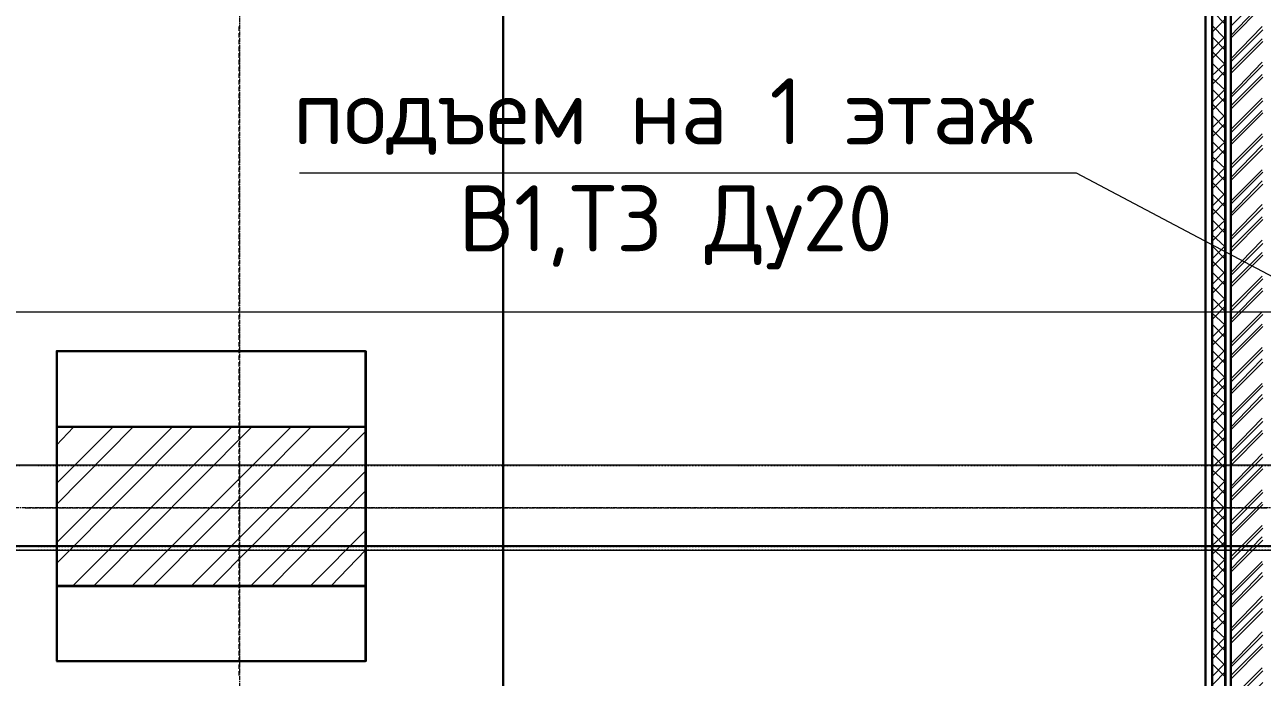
# Model space of a CAD drawing. Header units: millimetres. Extents: x -10178924 to 11692288, y -947381 to 58396.
# Drawn here: x 763445 to 768125, y -787333 to -784865 of the extents above; entities that cross this region are included whole.
import ezdxf

# ---------------------------------------------------------------- set-up
doc = ezdxf.new("R2010")
doc.units = ezdxf.units.MM
doc.linetypes.add('короткая штриховая', pattern=[282.222222, 141.111111, -141.111111])
doc.linetypes.add('осевая', pattern=[50.8, 31.75, -6.35, 6.35, -6.35])
for name, color, linetype, lineweight in [('PDF _0', 7, 'Continuous', 9), ('PDF _Разрезы', 7, 'Continuous', 9), ('PDF _Текст', 7, 'Continuous', 5), ('Балки.1', 7, 'Continuous', 9), ('Отделка СТЕН', 6, 'Continuous', 13), ('Перегородки', 162, 'Continuous', 9), ('Перегородки_ГКЛ', 20, 'Continuous', 9), ('Размеры осевые', 153, 'Continuous', 9), ('Стены.1', 7, 'Continuous', 25), ('ШТРИХОВКА', 252, 'Continuous', 15)]:
    doc.layers.add(name, color=color, linetype=linetype, lineweight=lineweight)
for name, color, linetype in [('PDF _PDF _Разрезы', 7, 'Continuous'), ('PDF _Балки.1', 7, 'Continuous'), ('PDF _ВК_В1', 5, 'Continuous'), ('PDF _Отделка СТЕН', 6, 'Continuous'), ('PDF _Стены.1', 7, 'Continuous')]:
    doc.layers.add(name, color=color, linetype=linetype)
for name, color, linetype, true_color in [('PDF _Перегородки', 7, 'Continuous', 0x0037dd), ('PDF _Перегородки_ГКЛ', 20, 'Continuous', 0xff3f00), ('PDF _Размеры осевые', 7, 'Continuous', 0x5d6970), ('PDF _штриховка', 7, 'Continuous', 0x95834a)]:
    doc.layers.add(name, color=color, linetype=linetype, true_color=true_color)
doc.styles.add('PDF ISOCPEUR', font='isocpeur.ttf')
pattern_1 = [(45, (-91184.24, 22916.18), (-112.2532, 112.2532), [])]

# ---------------------------------------------------------------- blocks, each defined once
blk = doc.blocks.new('A$C5282721b')
at = {"layer": 'Отделка СТЕН', "true_color": 0x000000, "transparency": 33554687}
h = blk.add_hatch(dxfattribs=at)
h.set_pattern_fill('ANSI37', color=18, scale=22, angle=-90)
h.set_pattern_definition([(315, (-17446.33, 108538.816), (49.39141, 49.39141), []), (45, (-17446.33, 108538.816), (-49.39141, 49.39141), [])])
h.paths.add_polyline_path([(45629.391, -161.943), (45579.391, -161.943), (45579.391, -11596.906), (45629.391, -11596.906)])
at = {"layer": 'Перегородки', "lineweight": 20, "true_color": 0x000000, "transparency": 33554687}
h = blk.add_hatch(dxfattribs=at)
h.set_pattern_fill('ANSI32', color=18, scale=10)
h.set_pattern_definition([(45, (-4577.43, 241515.3), (-67.35192, 67.35192), []), (45, (-4532.53, 241515.3), (-67.35192, 67.35192), [])])
h.paths.add_polyline_path([(45649.391, -161.943), (45649.391, -5470.839), (45649.391, -11596.906), (45769.391, -11596.906), (45769.391, -5905.801), (45769.391, -5905.801), (45769.391, -161.943)])
at = {"layer": 'ШТРИХОВКА', "ltscale": 100, "true_color": 0x000000, "transparency": 33554687}
h = blk.add_hatch(dxfattribs=at)
h.set_pattern_fill('ANSI31', color=18, scale=50)
h.set_pattern_definition(pattern_1)
h.paths.add_polyline_path([(42378.345, -6195.362), (41916.529, -6195.362), (41208.345, -6195.362), (41208.345, -5595.362), (42378.345, -5595.362)])
h = blk.add_hatch(dxfattribs=at)
h.set_pattern_fill('ANSI31', color=18, scale=50)
h.set_pattern_definition(pattern_1)
h.paths.add_polyline_path([(42378.345, -6195.362), (41916.529, -6195.362), (41208.345, -6195.362), (41208.345, -5595.362), (42378.345, -5595.362)])
at = {"color": 18, "linetype": 'короткая штриховая', "ltscale": 0.02, "true_color": 0x000000, "transparency": 33554687}
blk.add_line((30165.416, -6046.445), (47851.287, -6046.445), dxfattribs=at)
at = {"layer": 'PDF _Разрезы', "color": 18, "lineweight": 9, "true_color": 0x000000, "transparency": 33554687}
blk.add_lwpolyline([(-3851.775, -5161.054), (61037.167, -5161.054)], dxfattribs=at)
at = {"layer": 'Балки.1', "color": 18, "linetype": 'короткая штриховая', "ltscale": 0.02, "true_color": 0x000000, "transparency": 33554687}
for p, q in [((30165.416, -5741.281), (47851.287, -5741.281)), ((30165.416, -6061.281), (47851.287, -6061.281))]:
    blk.add_line(p, q, dxfattribs=at)
at = {"layer": 'Перегородки', "color": 18, "lineweight": 25, "true_color": 0x000000, "transparency": 33554687}
for p, q in [((45629.391, -11596.906), (45629.391, -161.943)), ((45649.391, -11596.906), (45649.391, -161.943))]:
    blk.add_line(p, q, dxfattribs=at)
at = {"layer": 'Перегородки_ГКЛ', "color": 18, "true_color": 0x000000, "transparency": 33554687}
for points in [[(45554.391, -11596.906), (45554.391, -161.943), (45554.391, -161.943)], [(45579.391, -11596.906), (45579.391, -161.943), (45579.391, -161.943)]]:
    blk.add_lwpolyline(points, dxfattribs=at)
at = {"layer": 'Размеры осевые', "color": 251, "linetype": 'осевая', "ltscale": 0.5, "transparency": 33554687}
for p, q in [((41900, -19000), (41900, 1500)), ((-9750, -5900), (57900, -5900))]:
    blk.add_line(p, q, dxfattribs=at)
at = {"layer": 'Стены.1', "color": 18, "linetype": 'Continuous', "true_color": 0x000000, "transparency": 33554687, "flags": 128}
for points in [[(41208.345, -6480.362), (42378.345, -6480.362), (42378.345, -5310.362), (41208.345, -5310.362)], [(41208.345, -6480.362), (42378.345, -6480.362), (42378.345, -5310.362), (41208.345, -5310.362)], [(41208.345, -6195.362), (42378.345, -6195.362), (42378.345, -5595.362), (41208.345, -5595.362)], [(41208.345, -6195.362), (42378.345, -6195.362), (42378.345, -5595.362), (41208.345, -5595.362)]]:
    blk.add_lwpolyline(points, close=True, dxfattribs=at)

msp = doc.modelspace()

# ---------------------------------------------------------------- linework, layer by layer
at = {"layer": 'PDF _0', "lineweight": 25}
msp.add_lwpolyline([(752521.3, -786835.7), (770207.5, -786835.7)], dxfattribs=at)
at = {"layer": 'PDF _PDF _Разрезы', "lineweight": 9}
msp.add_lwpolyline([(718506.2, -785950.9), (783388.3, -785950.9)], dxfattribs=at)
at = {"layer": 'PDF _Балки.1', "lineweight": 9}
msp.add_lwpolyline([(770207.5, -786530.9), (752521.3, -786530.9), (752521.3, -786852.6), (770207.5, -786852.6)], dxfattribs=at)
at = {"layer": 'PDF _ВК_В1', "lineweight": 30}
for points in [[(765255.2, -785802.7), (765255.2, -780617.1)], [(765255.2, -791483.9), (765255.2, -785803)]]:
    msp.add_lwpolyline(points, dxfattribs=at)
at = {"layer": 'PDF _Отделка СТЕН', "lineweight": 13}
for points in [[(767934.9, -784867.2), (767985.7, -784918)], [(767934.9, -784960.3), (767985.7, -784909.5)], [(767934.9, -784964.5), (767985.7, -785015.3)], [(767934.9, -785057.7), (767985.7, -785011.1)], [(767934.9, -785066.1), (767985.7, -785112.7)], [(767934.9, -785159.3), (767985.7, -785108.5)], [(767934.9, -785163.5), (767985.7, -785214.3)], [(767934.9, -785256.6), (767985.7, -785205.8)], [(767934.9, -785260.9), (767985.7, -785311.7)], [(767934.9, -785354), (767985.7, -785307.4)], [(767934.9, -785362.5), (767985.7, -785409)], [(767934.9, -785455.6), (767985.7, -785404.8)], [(767934.9, -785459.8), (767985.7, -785510.6)], [(767934.9, -785553), (767985.7, -785502.2)], [(767934.9, -785557.2), (767985.7, -785608)], [(767934.9, -785650.3), (767985.7, -785603.8)], [(767934.9, -785658.8), (767985.7, -785705.4)], [(767934.9, -785751.9), (767985.7, -785701.1)], [(767934.9, -785756.2), (767985.7, -785807)], [(767934.9, -785849.3), (767985.7, -785798.5)], [(767934.9, -785853.5), (767985.7, -785904.3)], [(767934.9, -785946.7), (767985.7, -785900.1)], [(767934.9, -785955.1), (767985.7, -786001.7)], [(767934.9, -786048.3), (767985.7, -785997.5)], [(767934.9, -786052.5), (767985.7, -786103.3)], [(767934.9, -786145.7), (767985.7, -786094.9)], [(767934.9, -786149.9), (767985.7, -786200.7)], [(767934.9, -786243), (767985.7, -786196.5)], [(767934.9, -786251.5), (767985.7, -786298)], [(767934.9, -786344.6), (767985.7, -786293.8)], [(767934.9, -786348.9), (767985.7, -786399.7)], [(767934.9, -786442), (767985.7, -786391.2)], [(767934.9, -786446.2), (767985.7, -786497)], [(767934.9, -786539.4), (767985.7, -786492.8)], [(767934.9, -786547.8), (767985.7, -786594.4)], [(767934.9, -786641), (767985.7, -786590.2)], [(767934.9, -786645.2), (767985.7, -786696)], [(767934.9, -786738.3), (767985.7, -786687.5)], [(767934.9, -786742.6), (767985.7, -786793.4)], [(767934.9, -786835.7), (767985.7, -786789.1)], [(767934.9, -786844.2), (767985.7, -786890.7)], [(767934.9, -786937.3), (767985.7, -786886.5)], [(767934.9, -786941.5), (767985.7, -786992.3)], [(767934.9, -787034.7), (767985.7, -786983.9)], [(767934.9, -787038.9), (767985.7, -787089.7)], [(767934.9, -787132), (767985.7, -787085.5)], [(767934.9, -787140.5), (767985.7, -787187.1)], [(767934.9, -787233.6), (767985.7, -787182.8)], [(767934.9, -787237.9), (767985.7, -787288.7)], [(767934.9, -787331), (767985.7, -787280.2)]]:
    msp.add_lwpolyline(points, dxfattribs=at)
at = {"layer": 'PDF _Перегородки', "color": 5, "lineweight": 25}
for points in [[(767985.7, -792385.6), (767985.7, -780951.8)], [(768006.9, -792385.6), (768006.9, -780951.8)]]:
    msp.add_lwpolyline(points, dxfattribs=at)
at = {"layer": 'PDF _Перегородки', "color": 5, "lineweight": 20}
for points in [[(768006.9, -784905.3), (768125.4, -784782.5)], [(768006.9, -784994.2), (768125.4, -784871.4)], [(768006.9, -785036.5), (768125.4, -784918)], [(768006.9, -785129.6), (768125.4, -785006.9)], [(768006.9, -785172), (768125.4, -785053.4)], [(768006.9, -785260.9), (768125.4, -785142.3)], [(768006.9, -785307.4), (768125.4, -785188.9)], [(768006.9, -785396.3), (768125.4, -785277.8)], [(768006.9, -785442.9), (768125.4, -785320.2)], [(768006.9, -785531.8), (768125.4, -785413.3)], [(768006.9, -785578.4), (768125.4, -785455.6)], [(768006.9, -785667.3), (768125.4, -785544.5)], [(768006.9, -785709.6), (768125.4, -785591.1)], [(768006.9, -785802.7), (768125.4, -785680)], [(768006.9, -785845.1), (768125.4, -785726.6)], [(768006.9, -785934), (768125.4, -785815.5)], [(768006.9, -785980.6), (768125.4, -785862)], [(768006.9, -786069.4), (768125.4, -785950.9)], [(768006.9, -786116), (768125.4, -785997.5)], [(768006.9, -786204.9), (768125.4, -786086.4)], [(768006.9, -786251.5), (768125.4, -786128.7)], [(768006.9, -786340.4), (768125.4, -786221.9)], [(768006.9, -786387), (768125.4, -786264.2)], [(768006.9, -786475.9), (768125.4, -786353.1)], [(768006.9, -786518.2), (768125.4, -786399.7)], [(768006.9, -786611.3), (768125.4, -786488.6)], [(768006.9, -786653.7), (768125.4, -786535.1)], [(768006.9, -786742.6), (768125.4, -786624)], [(768006.9, -786789.1), (768125.4, -786670.6)], [(768006.9, -786878), (768125.4, -786759.5)], [(768006.9, -786924.6), (768125.4, -786801.8)], [(768006.9, -787013.5), (768125.4, -786895)], [(768006.9, -787060.1), (768125.4, -786937.3)], [(768006.9, -787149), (768125.4, -787026.2)], [(768006.9, -787191.3), (768125.4, -787072.8)], [(768006.9, -787284.4), (768125.4, -787161.7)], [(768006.9, -787326.8), (768125.4, -787208.2)], [(768006.9, -787415.7), (768125.4, -787297.1)]]:
    msp.add_lwpolyline(points, dxfattribs=at)
at = {"layer": 'PDF _Перегородки_ГКЛ', "lineweight": 9}
for points in [[(767909.5, -792385.6), (767909.5, -780951.8)], [(767934.9, -792385.6), (767934.9, -780951.8)]]:
    msp.add_lwpolyline(points, dxfattribs=at)
at = {"layer": 'PDF _Размеры осевые', "lineweight": 9}
for points in [[(764256.1, -784867.2), (764256.1, -784867.2)], [(764256.1, -784888.3), (764256.1, -784871.4)], [(764256.1, -784892.6), (764256.1, -784892.6)], [(764256.1, -784913.7), (764256.1, -784896.8)], [(764256.1, -784918), (764256.1, -784918)], [(764256.1, -784939.1), (764256.1, -784922.2)], [(764256.1, -784943.4), (764256.1, -784943.4)], [(764256.1, -784964.5), (764256.1, -784947.6)], [(764256.1, -784968.8), (764256.1, -784968.8)], [(764256.1, -784989.9), (764256.1, -784973)], [(764256.1, -784994.2), (764256.1, -784994.2)], [(764256.1, -785015.3), (764256.1, -784998.4)], [(764256.1, -785019.6), (764256.1, -785019.6)], [(764256.1, -785040.7), (764256.1, -785023.8)], [(764256.1, -785045), (764256.1, -785045)], [(764256.1, -785066.1), (764256.1, -785049.2)], [(764256.1, -785070.4), (764256.1, -785070.4)], [(764256.1, -785091.5), (764256.1, -785074.6)], [(764256.1, -785095.8), (764256.1, -785095.8)], [(764256.1, -785116.9), (764256.1, -785100)], [(764256.1, -785121.2), (764256.1, -785121.2)], [(764256.1, -785142.3), (764256.1, -785125.4)], [(764256.1, -785146.6), (764256.1, -785146.6)], [(764256.1, -785167.7), (764256.1, -785150.8)], [(764256.1, -785172), (764256.1, -785172)], [(764256.1, -785193.1), (764256.1, -785176.2)], [(764256.1, -785197.4), (764256.1, -785197.4)], [(764256.1, -785218.5), (764256.1, -785201.6)], [(764256.1, -785222.8), (764256.1, -785222.8)], [(764256.1, -785243.9), (764256.1, -785227)], [(764256.1, -785248.2), (764256.1, -785248.2)], [(764256.1, -785269.3), (764256.1, -785252.4)], [(764256.1, -785273.6), (764256.1, -785273.6)], [(764256.1, -785294.7), (764256.1, -785277.8)], [(764256.1, -785299), (764256.1, -785299)], [(764256.1, -785320.1), (764256.1, -785303.2)], [(764256.1, -785324.4), (764256.1, -785324.4)], [(764256.1, -785345.5), (764256.1, -785328.6)], [(764256.1, -785349.8), (764256.1, -785349.8)], [(764256.1, -785370.9), (764256.1, -785354)], [(764256.1, -785375.2), (764256.1, -785375.2)], [(764256.1, -785396.3), (764256.1, -785379.4)], [(764256.1, -785400.6), (764256.1, -785400.6)], [(764256.1, -785421.7), (764256.1, -785404.8)], [(764256.1, -785426), (764256.1, -785426)], [(764256.1, -785447.1), (764256.1, -785430.2)], [(764256.1, -785451.4), (764256.1, -785451.4)], [(764256.1, -785472.5), (764256.1, -785455.6)], [(764256.1, -785476.8), (764256.1, -785476.8)], [(764256.1, -785497.9), (764256.1, -785481)], [(764256.1, -785502.2), (764256.1, -785502.2)], [(764256.1, -785523.3), (764256.1, -785506.4)], [(764256.1, -785527.6), (764256.1, -785527.6)], [(764256.1, -785548.7), (764256.1, -785531.8)], [(764256.1, -785553), (764256.1, -785553)], [(764256.1, -785574.1), (764256.1, -785557.2)], [(764256.1, -785578.4), (764256.1, -785578.4)], [(764256.1, -785599.5), (764256.1, -785582.6)], [(764256.1, -785603.8), (764256.1, -785603.8)], [(764256.1, -785624.9), (764256.1, -785608)], [(764256.1, -785629.2), (764256.1, -785629.2)], [(764256.1, -785650.3), (764256.1, -785633.4)], [(764256.1, -785654.6), (764256.1, -785654.6)], [(764256.1, -785675.7), (764256.1, -785658.8)], [(764256.1, -785680), (764256.1, -785680)], [(764256.1, -785701.1), (764256.1, -785684.2)], [(764256.1, -785705.4), (764256.1, -785705.4)], [(764256.1, -785726.5), (764256.1, -785709.6)], [(764256.1, -785730.8), (764256.1, -785730.8)], [(764256.1, -785751.9), (764256.1, -785735)], [(764256.1, -785756.2), (764256.1, -785756.2)], [(764256.1, -785777.3), (764256.1, -785760.4)], [(764256.1, -785781.6), (764256.1, -785781.6)], [(764256.1, -785802.7), (764256.1, -785785.8)], [(764256.1, -785807), (764256.1, -785807)], [(764256.1, -785828.1), (764256.1, -785811.2)], [(764256.1, -785832.4), (764256.1, -785832.4)], [(764256.1, -785853.5), (764256.1, -785836.6)], [(764256.1, -785857.8), (764256.1, -785857.8)], [(764256.1, -785878.9), (764256.1, -785862)], [(764256.1, -785883.2), (764256.1, -785883.2)], [(764256.1, -785904.3), (764256.1, -785887.4)], [(764256.1, -785908.6), (764256.1, -785908.6)], [(764256.1, -785929.7), (764256.1, -785912.8)], [(764256.1, -785934), (764256.1, -785934)], [(764256.1, -785955.1), (764256.1, -785938.2)], [(764256.1, -785959.4), (764256.1, -785959.4)], [(764256.1, -785980.5), (764256.1, -785963.6)], [(764256.1, -785984.8), (764256.1, -785984.8)], [(764256.1, -786005.9), (764256.1, -785989)], [(764256.1, -786010.2), (764256.1, -786010.2)], [(764256.1, -786031.3), (764256.1, -786014.4)], [(764256.1, -786035.6), (764256.1, -786035.6)], [(764256.1, -786056.7), (764256.1, -786039.8)], [(764256.1, -786061), (764256.1, -786061)], [(764256.1, -786082.1), (764256.1, -786065.2)], [(764256.1, -786086.4), (764256.1, -786086.4)], [(764256.1, -786107.5), (764256.1, -786090.6)], [(764256.1, -786111.8), (764256.1, -786111.8)], [(764256.1, -786132.9), (764256.1, -786116)], [(764256.1, -786137.2), (764256.1, -786137.2)], [(764256.1, -786158.3), (764256.1, -786141.4)], [(764256.1, -786162.6), (764256.1, -786162.6)], [(764256.1, -786183.7), (764256.1, -786166.8)], [(764256.1, -786188), (764256.1, -786188)], [(764256.1, -786209.1), (764256.1, -786192.2)], [(764256.1, -786213.4), (764256.1, -786213.4)], [(764256.1, -786234.6), (764256.1, -786217.6)], [(764256.1, -786238.8), (764256.1, -786238.8)], [(764256.1, -786260), (764256.1, -786243)], [(764256.1, -786264.2), (764256.1, -786264.2)], [(764256.1, -786285.3), (764256.1, -786268.4)], [(764256.1, -786289.6), (764256.1, -786289.6)], [(764256.1, -786310.7), (764256.1, -786293.8)], [(764256.1, -786315), (764256.1, -786315)], [(764256.1, -786336.1), (764256.1, -786319.2)], [(764256.1, -786340.4), (764256.1, -786340.4)], [(764256.1, -786361.6), (764256.1, -786344.6)], [(764256.1, -786365.8), (764256.1, -786365.8)], [(764256.1, -786387), (764256.1, -786370)], [(764256.1, -786391.2), (764256.1, -786391.2)], [(764256.1, -786412.3), (764256.1, -786395.4)], [(764256.1, -786416.6), (764256.1, -786416.6)], [(764256.1, -786437.8), (764256.1, -786420.8)], [(764256.1, -786442), (764256.1, -786442)], [(764256.1, -786463.2), (764256.1, -786446.2)], [(764256.1, -786467.4), (764256.1, -786467.4)], [(764256.1, -786488.6), (764256.1, -786471.6)], [(764256.1, -786492.8), (764256.1, -786492.8)], [(764256.1, -786514), (764256.1, -786497)], [(764256.1, -786518.2), (764256.1, -786518.2)], [(764256.1, -786539.3), (764256.1, -786522.4)], [(764256.1, -786543.6), (764256.1, -786543.6)], [(764256.1, -786564.8), (764256.1, -786547.8)], [(764256.1, -786569), (764256.1, -786569)], [(764256.1, -786590.2), (764256.1, -786573.2)], [(764256.1, -786594.4), (764256.1, -786594.4)], [(764256.1, -786615.6), (764256.1, -786598.6)], [(764256.1, -786619.8), (764256.1, -786619.8)], [(764256.1, -786641), (764256.1, -786624)], [(764256.1, -786645.2), (764256.1, -786645.2)], [(764256.1, -786666.4), (764256.1, -786649.4)], [(763447.6, -786691.8), (763451.8, -786691.8), (763468.7, -786691.8)], [(763473, -786691.8), (763477.2, -786691.8), (763494.1, -786691.8)], [(763498.4, -786691.8), (763502.6, -786691.8), (763519.5, -786691.8)], [(763523.8, -786691.8), (763528, -786691.8), (763544.9, -786691.8)], [(763549.2, -786691.8), (763553.4, -786691.8), (763570.3, -786691.8)], [(763574.6, -786691.8), (763578.8, -786691.8), (763595.7, -786691.8)], [(763600, -786691.8), (763604.2, -786691.8), (763621.1, -786691.8)], [(763625.4, -786691.8), (763629.6, -786691.8), (763646.5, -786691.8)], [(763650.8, -786691.8), (763655, -786691.8), (763671.9, -786691.8)], [(763676.2, -786691.8), (763680.4, -786691.8), (763697.3, -786691.8)], [(763701.6, -786691.8), (763705.8, -786691.8), (763722.7, -786691.8)], [(763727, -786691.8), (763731.2, -786691.8), (763748.1, -786691.8)], [(763752.4, -786691.8), (763756.6, -786691.8), (763773.5, -786691.8)], [(763777.8, -786691.8), (763782, -786691.8), (763798.9, -786691.8)], [(763803.2, -786691.8), (763807.4, -786691.8), (763824.3, -786691.8)], [(763828.6, -786691.8), (763832.8, -786691.8), (763849.7, -786691.8)], [(763854, -786691.8), (763858.2, -786691.8), (763875.1, -786691.8)], [(763879.4, -786691.8), (763883.6, -786691.8), (763900.5, -786691.8)], [(763904.8, -786691.8), (763909, -786691.8), (763925.9, -786691.8)], [(763930.2, -786691.8), (763934.4, -786691.8), (763951.3, -786691.8)], [(763955.6, -786691.8), (763959.8, -786691.8), (763976.7, -786691.8)], [(763981, -786691.8), (763985.2, -786691.8), (764002.1, -786691.8)], [(764006.4, -786691.8), (764010.6, -786691.8), (764027.5, -786691.8)], [(764031.8, -786691.8), (764036, -786691.8), (764052.9, -786691.8)], [(764057.2, -786691.8), (764061.4, -786691.8), (764078.3, -786691.8)], [(764082.6, -786691.8), (764086.8, -786691.8), (764103.7, -786691.8)], [(764108, -786691.8), (764112.2, -786691.8), (764129.1, -786691.8)], [(764133.4, -786691.8), (764137.6, -786691.8), (764154.5, -786691.8)], [(764158.8, -786691.8), (764163, -786691.8), (764179.9, -786691.8)], [(764184.2, -786691.8), (764188.4, -786691.8), (764205.3, -786691.8)], [(764209.6, -786691.8), (764213.8, -786691.8), (764230.7, -786691.8)], [(764235, -786691.8), (764239.2, -786691.8), (764256.1, -786691.8), (764256.1, -786674.8)], [(764256.1, -786670.6), (764256.1, -786670.6)], [(764256.1, -786696), (764256.1, -786696)], [(764256.1, -786717.2), (764256.1, -786700.2)], [(764260.4, -786691.8), (764264.6, -786691.8), (764281.5, -786691.8)], [(764285.8, -786691.8), (764290, -786691.8), (764306.9, -786691.8)], [(764311.2, -786691.8), (764315.4, -786691.8), (764332.3, -786691.8)], [(764336.6, -786691.8), (764340.8, -786691.8), (764357.7, -786691.8)], [(764362, -786691.8), (764366.2, -786691.8), (764383.1, -786691.8)], [(764387.4, -786691.8), (764391.6, -786691.8), (764408.5, -786691.8)], [(764412.8, -786691.8), (764417, -786691.8), (764433.9, -786691.8)], [(764438.2, -786691.8), (764442.4, -786691.8), (764459.3, -786691.8)], [(764463.6, -786691.8), (764467.8, -786691.8), (764484.7, -786691.8)], [(764489, -786691.8), (764493.2, -786691.8), (764510.2, -786691.8)], [(764514.4, -786691.8), (764518.6, -786691.8), (764535.6, -786691.8)], [(764539.8, -786691.8), (764544, -786691.8), (764560.9, -786691.8)], [(764565.2, -786691.8), (764569.4, -786691.8), (764586.3, -786691.8)], [(764590.6, -786691.8), (764594.8, -786691.8), (764611.7, -786691.8)], [(764616, -786691.8), (764620.2, -786691.8), (764637.2, -786691.8)], [(764641.4, -786691.8), (764645.6, -786691.8), (764662.6, -786691.8)], [(764666.8, -786691.8), (764671, -786691.8), (764687.9, -786691.8)], [(764692.2, -786691.8), (764696.4, -786691.8), (764713.4, -786691.8)], [(764717.6, -786691.8), (764721.8, -786691.8), (764738.8, -786691.8)], [(764743, -786691.8), (764747.2, -786691.8), (764764.2, -786691.8)], [(764768.4, -786691.8), (764772.6, -786691.8), (764789.6, -786691.8)], [(764793.8, -786691.8), (764798, -786691.8), (764814.9, -786691.8)], [(764819.2, -786691.8), (764823.4, -786691.8), (764840.4, -786691.8)], [(764844.6, -786691.8), (764848.8, -786691.8), (764865.8, -786691.8)], [(764870, -786691.8), (764874.2, -786691.8), (764891.2, -786691.8)], [(764895.4, -786691.8), (764899.6, -786691.8), (764916.6, -786691.8)], [(764920.8, -786691.8), (764925, -786691.8), (764942, -786691.8)], [(764946.2, -786691.8), (764950.4, -786691.8), (764967.4, -786691.8)], [(764971.6, -786691.8), (764975.8, -786691.8), (764992.8, -786691.8)], [(764997, -786691.8), (765001.2, -786691.8), (765018.2, -786691.8)], [(765022.4, -786691.8), (765026.6, -786691.8), (765043.6, -786691.8)], [(765047.8, -786691.8), (765052, -786691.8), (765069, -786691.8)], [(765073.2, -786691.8), (765077.4, -786691.8), (765094.4, -786691.8)], [(765098.6, -786691.8), (765102.8, -786691.8), (765119.8, -786691.8)], [(765124, -786691.8), (765128.2, -786691.8), (765145.2, -786691.8)], [(765149.4, -786691.8), (765153.6, -786691.8), (765170.6, -786691.8)], [(765174.8, -786691.8), (765179, -786691.8), (765196, -786691.8)], [(765200.2, -786691.8), (765204.4, -786691.8), (765221.4, -786691.8)], [(765225.6, -786691.8), (765229.8, -786691.8), (765246.8, -786691.8)], [(765251, -786691.8), (765255.2, -786691.8), (765272.2, -786691.8)], [(765276.4, -786691.8), (765280.6, -786691.8), (765297.6, -786691.8)], [(765301.8, -786691.8), (765306, -786691.8), (765323, -786691.8)], [(765327.2, -786691.8), (765331.4, -786691.8), (765348.4, -786691.8)], [(765352.6, -786691.8), (765356.8, -786691.8), (765373.8, -786691.8)], [(765378, -786691.8), (765382.2, -786691.8), (765399.2, -786691.8)], [(765403.4, -786691.8), (765407.6, -786691.8), (765424.6, -786691.8)], [(765428.8, -786691.8), (765433, -786691.8), (765450, -786691.8)], [(765454.2, -786691.8), (765458.4, -786691.8), (765475.4, -786691.8)], [(765479.6, -786691.8), (765483.8, -786691.8), (765500.8, -786691.8)], [(765505, -786691.8), (765509.2, -786691.8), (765526.2, -786691.8)], [(765530.4, -786691.8), (765534.6, -786691.8), (765551.6, -786691.8)], [(765555.8, -786691.8), (765560, -786691.8), (765577, -786691.8)], [(765581.2, -786691.8), (765585.4, -786691.8), (765602.4, -786691.8)], [(765606.6, -786691.8), (765610.8, -786691.8), (765627.8, -786691.8)], [(765632, -786691.8), (765636.2, -786691.8), (765653.2, -786691.8)], [(765657.4, -786691.8), (765661.6, -786691.8), (765678.6, -786691.8)], [(765682.8, -786691.8), (765687, -786691.8), (765704, -786691.8)], [(765708.2, -786691.8), (765712.4, -786691.8), (765729.4, -786691.8)], [(765733.6, -786691.8), (765737.8, -786691.8), (765754.8, -786691.8)], [(765759, -786691.8), (765763.2, -786691.8), (765780.2, -786691.8)], [(765784.4, -786691.8), (765788.6, -786691.8), (765805.6, -786691.8)], [(765809.8, -786691.8), (765814, -786691.8), (765831, -786691.8)], [(765835.2, -786691.8), (765839.4, -786691.8), (765856.4, -786691.8)], [(765860.6, -786691.8), (765864.8, -786691.8), (765881.8, -786691.8)], [(765886, -786691.8), (765890.2, -786691.8), (765907.2, -786691.8)], [(765911.4, -786691.8), (765915.6, -786691.8), (765932.6, -786691.8)], [(765936.8, -786691.8), (765941, -786691.8), (765958, -786691.8)], [(765962.2, -786691.8), (765966.4, -786691.8), (765983.4, -786691.8)], [(765987.6, -786691.8), (765991.8, -786691.8), (766008.8, -786691.8)], [(766013, -786691.8), (766017.2, -786691.8), (766034.2, -786691.8)], [(766038.4, -786691.8), (766042.6, -786691.8), (766059.6, -786691.8)], [(766063.8, -786691.8), (766068, -786691.8), (766085, -786691.8)], [(766089.2, -786691.8), (766093.4, -786691.8), (766110.4, -786691.8)], [(766114.6, -786691.8), (766118.8, -786691.8), (766135.8, -786691.8)], [(766140, -786691.8), (766144.2, -786691.8), (766161.2, -786691.8)], [(766165.4, -786691.8), (766169.6, -786691.8), (766186.6, -786691.8)], [(766190.8, -786691.8), (766195, -786691.8), (766212, -786691.8)], [(766216.2, -786691.8), (766220.4, -786691.8), (766237.4, -786691.8)], [(766241.6, -786691.8), (766245.8, -786691.8), (766262.8, -786691.8)], [(766267, -786691.8), (766271.2, -786691.8), (766288.2, -786691.8)], [(766292.4, -786691.8), (766296.6, -786691.8), (766313.6, -786691.8)], [(766317.8, -786691.8), (766322, -786691.8), (766339, -786691.8)], [(766343.2, -786691.8), (766347.4, -786691.8), (766364.4, -786691.8)], [(766368.6, -786691.8), (766372.8, -786691.8), (766389.8, -786691.8)], [(766394, -786691.8), (766398.2, -786691.8), (766415.2, -786691.8)], [(766419.4, -786691.8), (766423.6, -786691.8), (766440.6, -786691.8)], [(766444.8, -786691.8), (766449, -786691.8), (766466, -786691.8)], [(766470.2, -786691.8), (766474.4, -786691.8), (766491.4, -786691.8)], [(766495.6, -786691.8), (766499.8, -786691.8), (766516.8, -786691.8)], [(766521, -786691.8), (766525.2, -786691.8), (766542.2, -786691.8)], [(766546.4, -786691.8), (766550.6, -786691.8), (766567.6, -786691.8)], [(766571.8, -786691.8), (766576, -786691.8), (766593, -786691.8)], [(766597.2, -786691.8), (766601.4, -786691.8), (766618.4, -786691.8)], [(766622.6, -786691.8), (766626.8, -786691.8), (766643.8, -786691.8)], [(766648, -786691.8), (766652.2, -786691.8), (766669.2, -786691.8)], [(766673.4, -786691.8), (766677.6, -786691.8), (766694.6, -786691.8)], [(766698.8, -786691.8), (766703, -786691.8), (766720, -786691.8)], [(766724.2, -786691.8), (766728.4, -786691.8), (766745.4, -786691.8)], [(766749.6, -786691.8), (766753.8, -786691.8), (766770.8, -786691.8)], [(766775, -786691.8), (766779.2, -786691.8), (766796.2, -786691.8)], [(766800.4, -786691.8), (766804.6, -786691.8), (766821.6, -786691.8)], [(766825.8, -786691.8), (766830, -786691.8), (766847, -786691.8)], [(766851.2, -786691.8), (766855.4, -786691.8), (766872.4, -786691.8)], [(766876.6, -786691.8), (766880.8, -786691.8), (766897.8, -786691.8)], [(766902, -786691.8), (766906.2, -786691.8), (766923.2, -786691.8)], [(766927.4, -786691.8), (766931.6, -786691.8), (766948.6, -786691.8)], [(766952.8, -786691.8), (766957, -786691.8), (766974, -786691.8)], [(766978.2, -786691.8), (766982.4, -786691.8), (766999.4, -786691.8)], [(767003.6, -786691.8), (767007.8, -786691.8), (767024.8, -786691.8)], [(767029, -786691.8), (767033.2, -786691.8), (767050.2, -786691.8)], [(767054.4, -786691.8), (767058.6, -786691.8), (767075.6, -786691.8)], [(767079.8, -786691.8), (767084, -786691.8), (767101, -786691.8)], [(767105.2, -786691.8), (767109.4, -786691.8), (767126.4, -786691.8)], [(767130.6, -786691.8), (767134.8, -786691.8), (767151.8, -786691.8)], [(767156, -786691.8), (767160.2, -786691.8), (767177.2, -786691.8)], [(767181.4, -786691.8), (767185.6, -786691.8), (767202.6, -786691.8)], [(767206.8, -786691.8), (767211, -786691.8), (767228, -786691.8)], [(767232.2, -786691.8), (767236.4, -786691.8), (767253.4, -786691.8)], [(767257.6, -786691.8), (767261.8, -786691.8), (767278.8, -786691.8)], [(767283, -786691.8), (767287.2, -786691.8), (767304.2, -786691.8)], [(767308.4, -786691.8), (767312.6, -786691.8), (767329.6, -786691.8)], [(767333.8, -786691.8), (767338, -786691.8), (767355, -786691.8)], [(767359.2, -786691.8), (767363.4, -786691.8), (767380.4, -786691.8)], [(767384.6, -786691.8), (767388.8, -786691.8), (767405.8, -786691.8)], [(767410, -786691.8), (767414.2, -786691.8), (767431.2, -786691.8)], [(767435.4, -786691.8), (767439.6, -786691.8), (767456.6, -786691.8)], [(767460.8, -786691.8), (767465, -786691.8), (767482, -786691.8)], [(767486.2, -786691.8), (767490.4, -786691.8), (767507.4, -786691.8)], [(767511.6, -786691.8), (767515.8, -786691.8), (767532.8, -786691.8)], [(767537, -786691.8), (767541.2, -786691.8), (767558.2, -786691.8)], [(767562.4, -786691.8), (767566.6, -786691.8), (767583.6, -786691.8)], [(767587.8, -786691.8), (767592, -786691.8), (767609, -786691.8)], [(767613.2, -786691.8), (767617.4, -786691.8), (767634.4, -786691.8)], [(767638.6, -786691.8), (767642.8, -786691.8), (767659.8, -786691.8)], [(767664, -786691.8), (767668.2, -786691.8), (767685.2, -786691.8)], [(767689.4, -786691.8), (767693.6, -786691.8), (767710.6, -786691.8)], [(767714.8, -786691.8), (767719, -786691.8), (767736, -786691.8)], [(767740.2, -786691.8), (767744.4, -786691.8), (767761.4, -786691.8)], [(767765.6, -786691.8), (767769.8, -786691.8), (767786.8, -786691.8)], [(767791, -786691.8), (767795.2, -786691.8), (767812.2, -786691.8)], [(767816.4, -786691.8), (767820.6, -786691.8), (767837.6, -786691.8)], [(767841.8, -786691.8), (767846, -786691.8), (767863, -786691.8)], [(767867.2, -786691.8), (767871.4, -786691.8), (767888.4, -786691.8)], [(767892.6, -786691.8), (767896.8, -786691.8), (767913.8, -786691.8)], [(767918, -786691.8), (767922.2, -786691.8), (767939.2, -786691.8)], [(767943.4, -786691.8), (767947.6, -786691.8), (767964.6, -786691.8)], [(767968.8, -786691.8), (767973, -786691.8), (767990, -786691.8)], [(767994.2, -786691.8), (767998.4, -786691.8), (768015.4, -786691.8)], [(768019.6, -786691.8), (768023.8, -786691.8), (768040.8, -786691.8)], [(768045, -786691.8), (768049.2, -786691.8), (768066.2, -786691.8)], [(768070.4, -786691.8), (768074.6, -786691.8), (768091.6, -786691.8)], [(768095.8, -786691.8), (768100, -786691.8), (768117, -786691.8)], [(768121.2, -786691.8), (768125.4, -786691.8), (768142.4, -786691.8)], [(764256.1, -786721.4), (764256.1, -786721.4)], [(764256.1, -786742.6), (764256.1, -786725.6)], [(764256.1, -786746.8), (764256.1, -786746.8)], [(764256.1, -786768), (764256.1, -786751)], [(764256.1, -786772.2), (764256.1, -786772.2)], [(764256.1, -786793.4), (764256.1, -786776.4)], [(764256.1, -786797.6), (764256.1, -786797.6)], [(764256.1, -786818.8), (764256.1, -786801.8)], [(764256.1, -786823), (764256.1, -786823)], [(764256.1, -786844.2), (764256.1, -786827.2)], [(764256.1, -786848.4), (764256.1, -786848.4)], [(764256.1, -786869.6), (764256.1, -786852.6)], [(764256.1, -786873.8), (764256.1, -786873.8)], [(764256.1, -786895), (764256.1, -786878)], [(764256.1, -786899.2), (764256.1, -786899.2)], [(764256.1, -786920.4), (764256.1, -786903.4)], [(764256.1, -786924.6), (764256.1, -786924.6)], [(764256.1, -786945.8), (764256.1, -786928.8)], [(764256.1, -786950), (764256.1, -786950)], [(764256.1, -786971.2), (764256.1, -786954.2)], [(764256.1, -786975.4), (764256.1, -786975.4)], [(764256.1, -786996.6), (764256.1, -786979.6)], [(764256.1, -787000.8), (764256.1, -787000.8)], [(764256.1, -787022), (764256.1, -787005)], [(764256.1, -787026.2), (764256.1, -787026.2)], [(764256.1, -787047.4), (764256.1, -787030.4)], [(764256.1, -787051.6), (764256.1, -787051.6)], [(764256.1, -787072.8), (764256.1, -787055.8)], [(764256.1, -787077), (764256.1, -787077)], [(764256.1, -787098.2), (764256.1, -787081.2)], [(764256.1, -787102.4), (764256.1, -787102.4)], [(764256.1, -787123.6), (764256.1, -787106.6)], [(764256.1, -787127.8), (764256.1, -787127.8)], [(764256.1, -787149), (764256.1, -787132)], [(764256.1, -787153.2), (764256.1, -787153.2)], [(764256.1, -787174.4), (764256.1, -787157.4)], [(764256.1, -787178.6), (764256.1, -787178.6)], [(764256.1, -787199.8), (764256.1, -787182.8)], [(764256.1, -787204), (764256.1, -787204)], [(764256.1, -787225.2), (764256.1, -787208.2)], [(764256.1, -787229.4), (764256.1, -787229.4)], [(764256.1, -787250.6), (764256.1, -787233.6)], [(764256.1, -787254.8), (764256.1, -787254.8)], [(764256.1, -787276), (764256.1, -787259)], [(764256.1, -787280.2), (764256.1, -787280.2)], [(764256.1, -787301.4), (764256.1, -787284.4)], [(764256.1, -787305.6), (764256.1, -787305.6)], [(764256.1, -787326.8), (764256.1, -787309.8)], [(764256.1, -787331), (764256.1, -787331)]]:
    msp.add_lwpolyline(points, dxfattribs=at)
at = {"layer": 'PDF _Стены.1', "lineweight": 25}
for points in [[(763566.1, -787271.7), (764734.5, -787271.7), (764734.5, -786099.1), (763566.1, -786099.1)], [(763566.1, -787271.7), (764734.5, -787271.7), (764734.5, -786099.1), (763566.1, -786099.1)], [(763566.1, -786988.1), (764734.5, -786988.1), (764734.5, -786387), (763566.1, -786387)], [(763566.1, -786988.1), (764734.5, -786988.1), (764734.5, -786387), (763566.1, -786387)]]:
    msp.add_lwpolyline(points, close=True, dxfattribs=at)
at = {"layer": 'PDF _Текст'}
msp.add_lwpolyline([(769399.7, -786471.6), (767422.8, -785426), (767321.2, -785426), (764484.9, -785426)], dxfattribs=at)
at = {"layer": 'PDF _штриховка', "color": 251, "lineweight": 5, "true_color": 0x636466}
for points in [[(763629.6, -786387), (763566.1, -786454.7)], [(763854, -786387), (763566.1, -786679.1)], [(764078.3, -786387), (763566.1, -786903.4)], [(764302.7, -786387), (763705.8, -786988.1)], [(764527.1, -786387), (763930.2, -786988.1)], [(764734.5, -786403.9), (764154.5, -786988.1)], [(764734.5, -786628.3), (764378.9, -786988.1)], [(764734.5, -786852.6), (764603.3, -786988.1)]]:
    msp.add_lwpolyline(points, close=True, dxfattribs=at)

# ---------------------------------------------------------------- block references
msp.add_blockref('A$C5282721b', (722358.6, -780790.4))

# ---------------------------------------------------------------- texts
at = {"layer": 'PDF _Текст', "attachment_point": 4, "style": 'PDF ISOCPEUR'}
for s, insert, char_height in [('подъем на 1 этаж', (764459.4, -785212.3), 249.994), ('В1,Т3 Ду20', (765085.9, -785631.4), 249.99)]:
    msp.add_mtext(s, dxfattribs=dict(at, insert=insert, char_height=char_height))

doc.saveas('drawing.dxf')
